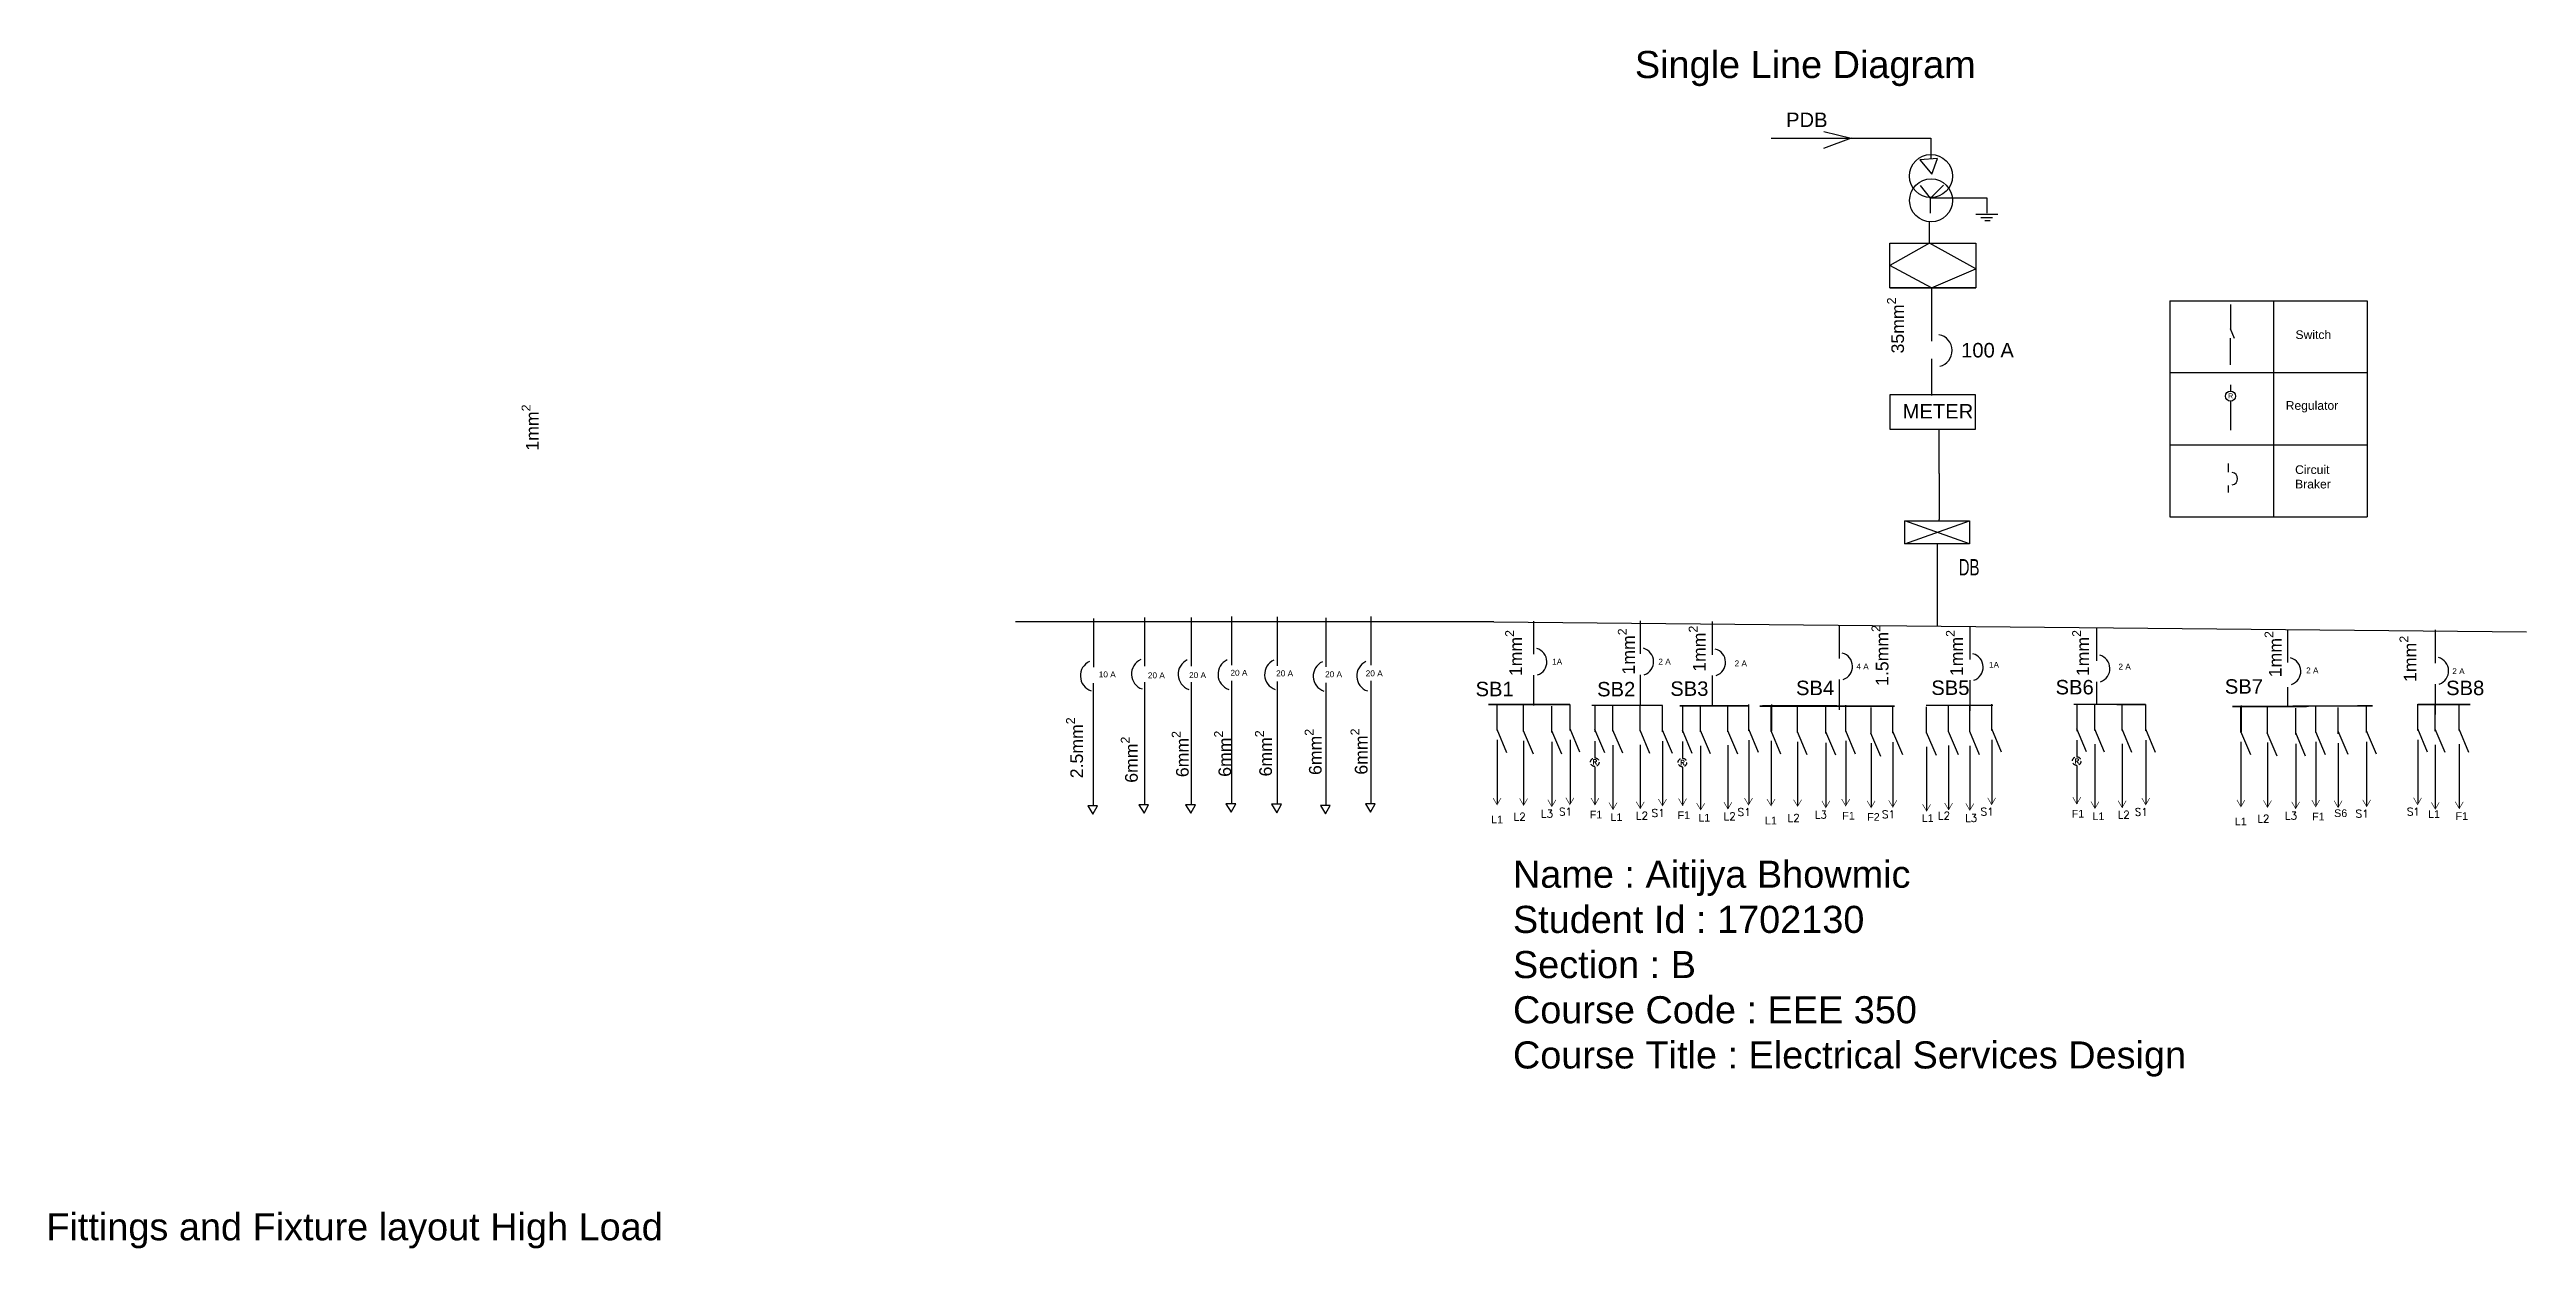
# Model space of a CAD drawing. Header units: inches. Extents: x 2254 to 46109, y 12082 to 26783.
# Drawn here: x 43738 to 45110, y 26119 to 26783 of the extents above; entities that cross this region are included whole.
import ezdxf

# ---------------------------------------------------------------- set-up
doc = ezdxf.new("R2010")
doc.units = ezdxf.units.IN
doc.header["$LTSCALE"] = 5
doc.header["$MEASUREMENT"] = 0
doc.linetypes.add('DASHED', pattern=[0.75, 0.5, -0.25])
for name, color, linetype in [('Layer1', 7, 'Continuous'), ('SYM', 1, 'Continuous'), ('TEXT-E', 4, 'Continuous'), ('WIRE', 4, 'DASHED'), ('WIRING', 7, 'Continuous')]:
    doc.layers.add(name, color=color, linetype=linetype)
doc.layers.add('wall', color=7, linetype='Continuous', lineweight=40)
doc.styles.add('Arial Narrow(Sumon)', font='ARIALN.TTF', dxfattribs={"width": 0.8})
doc.styles.add('RS', font='romans.shx')
doc.styles.get("Standard").update_dxf_attribs({"font": 'arial.ttf'})

msp = doc.modelspace()

# ---------------------------------------------------------------- linework, layer by layer
at = {"color": 0, "lineweight": -2}
for p, q in [((44691.4, 26733.8), (44779.9, 26733.8)), ((44735.7, 26733.8), (44720.5, 26728.2)), ((44720.6, 26737.5), (44735.7, 26733.8)), ((44779.9, 26733.8), (44779.9, 26722.2)), ((44783.6, 26722.5), (44773.8, 26721.8)), ((44773.8, 26721.9), (44780.3, 26713.9)), ((44780.3, 26713.9), (44783.6, 26722.5)), ((44773.9, 26707.7), (44779.4, 26700.6)), ((44779.3, 26700.8), (44810.9, 26700.8)), ((44786.9, 26707.9), (44779.4, 26700.5)), ((44779.4, 26700.5), (44779.4, 26692.3)), ((44810.9, 26700.8), (44810.9, 26692.3)), ((44779.1, 26675.8), (44779.1, 26687.5)), ((44804.8, 26691.8), (44816.9, 26691.8)), ((44807.6, 26689.9), (44814, 26689.9)), ((44809.8, 26688.3), (44812.7, 26688.3)), ((44780.2, 26651.1), (44780.2, 26651.1)), ((44780.2, 26651.1), (44780.2, 26632.1)), ((44780.2, 26632.1), (44780.2, 26621.5)), ((44784.4, 26548.3), (44784.4, 26572.6)), ((44784.4, 26540.3), (44784.4, 26533.4)), ((44944.4, 26541.7), (44944.4, 26537.8)), ((44784.4, 26522), (44784.4, 26522.8)), ((44783.3, 26509.4), (44783.3, 26463.7)), ((44538, 26466.1), (44273.1, 26466.1)), ((44316.2, 26468), (44316.2, 26441.1)), ((44344.5, 26468.6), (44344.5, 26441.6)), ((44370.3, 26468.6), (44370.3, 26441.6)), ((44392.7, 26469.2), (44392.7, 26442.2)), ((44417.9, 26468.9), (44417.9, 26441.9)), ((44445, 26468.3), (44445, 26441.3)), ((44469.8, 26469.2), (44469.8, 26442.2)), ((44316.1, 26432.3), (44316.1, 26364.3)), ((44344.5, 26432.8), (44344.5, 26364.8)), ((44370.3, 26432.8), (44370.3, 26364.8)), ((44392.7, 26433.5), (44392.7, 26365.4)), ((44417.9, 26433.1), (44417.9, 26365.1)), ((44444.9, 26432.5), (44444.9, 26364.5)), ((44469.8, 26433.5), (44469.8, 26365.4)), ((44871.6, 26432.9), (44871.6, 26420.6)), ((44977.2, 26430), (44977.2, 26419.7)), ((44313.1, 26364.4), (44315.9, 26359.7)), ((44318.5, 26364.4), (44313.1, 26364.4)), ((44315.9, 26359.7), (44318.5, 26364.4)), ((44341.4, 26364.9), (44344.3, 26360.2)), ((44346.8, 26364.9), (44341.4, 26364.9)), ((44344.3, 26360.2), (44346.8, 26364.9)), ((44367.2, 26364.9), (44370.1, 26360.2)), ((44372.7, 26364.9), (44367.2, 26364.9)), ((44370.1, 26360.2), (44372.7, 26364.9)), ((44389.6, 26365.5), (44392.5, 26360.8)), ((44395.1, 26365.5), (44389.6, 26365.5)), ((44392.5, 26360.8), (44395.1, 26365.5)), ((44414.8, 26365.2), (44417.7, 26360.5)), ((44420.3, 26365.2), (44414.8, 26365.2)), ((44417.7, 26360.5), (44420.3, 26365.2)), ((44441.9, 26364.6), (44444.7, 26359.9)), ((44447.3, 26364.6), (44441.9, 26364.6)), ((44444.7, 26359.9), (44447.3, 26364.6)), ((44466.8, 26365.5), (44469.6, 26360.8)), ((44472.2, 26365.5), (44466.8, 26365.5)), ((44469.6, 26360.8), (44472.2, 26365.5))]:
    msp.add_line(p, q, dxfattribs=at)
at = {"color": 0, "lineweight": -2, "ltscale": 5}
for p, q in [((44945.7, 26641.8), (44945.7, 26628.3)), ((44945.6, 26623.2), (44945.6, 26608.4)), ((44947.9, 26622.9), (44945.7, 26628.3)), ((44945.7, 26597.3), (44945.7, 26593.9)), ((44945.7, 26588.3), (44945.7, 26572.3)), ((44545.2, 26393.6), (44539.7, 26406.5)), ((44559.8, 26393), (44554.3, 26405.9)), ((44575.5, 26392.9), (44570.1, 26405.8)), ((44585.5, 26394), (44580.1, 26406.9)), ((44599.3, 26393.6), (44593.9, 26406.5)), ((44609.3, 26393.4), (44603.8, 26406.3)), ((44624.3, 26393.3), (44618.9, 26406.2)), ((44636.8, 26393.3), (44631.3, 26406.2)), ((44647.8, 26393.3), (44642.4, 26406.2)), ((44657.8, 26393.1), (44652.4, 26406)), ((44672.9, 26393), (44667.4, 26405.9)), ((44684.4, 26393.9), (44679, 26406.7)), ((44696.8, 26393), (44691.4, 26405.9)), ((44711.4, 26392.5), (44706, 26405.3)), ((44727.2, 26392.3), (44721.7, 26405.2)), ((44738.2, 26393), (44732.8, 26405.9)), ((44752.1, 26391.7), (44746.7, 26404.6)), ((44764.3, 26392.6), (44758.8, 26405.5)), ((44782.9, 26392.2), (44777.5, 26405)), ((44795.1, 26392.6), (44789.7, 26405.5)), ((44806.8, 26392.6), (44801.4, 26405.5)), ((44819, 26394.1), (44813.6, 26407)), ((44866.1, 26394.2), (44860.6, 26407)), ((44876, 26394), (44870.6, 26406.8)), ((44891.1, 26393.8), (44885.7, 26406.7)), ((44904.3, 26393.9), (44898.8, 26406.8)), ((44956.9, 26392.5), (44951.5, 26405.4)), ((44971.6, 26391.9), (44966.1, 26404.8)), ((44987.3, 26391.8), (44981.9, 26404.7)), ((44998.3, 26392.5), (44992.9, 26405.3)), ((45010.8, 26392.7), (45005.3, 26405.6)), ((45026.6, 26393), (45021.1, 26405.8)), ((45054.8, 26394), (45049.4, 26406.9)), ((45064.5, 26393.9), (45059, 26406.8)), ((45077.7, 26393.8), (45072.3, 26406.7))]:
    msp.add_line(p, q, dxfattribs=at)
at = {"color": 0, "lineweight": -2}
msp.add_lwpolyline([(44757.3, 26592), (44804.4, 26592), (44804.4, 26572.6), (44757.3, 26572.6)], close=True, dxfattribs=at)
for centre, radius in [((44779.9, 26712.9), 11.9), ((44780, 26699.4), 11.9), ((44945.7, 26591.1), 2.8)]:
    msp.add_circle(centre, radius, dxfattribs=at)
for centre, radius, start, end in [((44782.7, 26616.3), 8.94, 283.1649, 79.4131), ((44946.2, 26545.4), 3.42, 279.1227, 80.8135), ((44317.8, 26436.3), 8.78, 114.7725, 250.9338), ((44346.1, 26437.3), 8.78, 114.7725, 250.9338), ((44371.9, 26437.1), 8.78, 114.7725, 250.9338), ((44394, 26437.1), 8.78, 114.7725, 250.9338), ((44419.8, 26437), 8.78, 114.7725, 250.9338), ((44446.7, 26436.1), 8.78, 114.7725, 250.9338), ((44470.8, 26436.2), 8.78, 114.7725, 250.9338)]:
    msp.add_arc(centre, radius, start, end, dxfattribs=at)
at = {"layer": 'Layer1', "color": 0, "lineweight": -2}
for p, q in [((44912.1, 26643.9), (45021.3, 26643.9)), ((44912.1, 26643.9), (44912.1, 26524.3)), ((44969.6, 26643.9), (44969.6, 26524.3)), ((45021.3, 26643.9), (45021.3, 26524.3)), ((44912.1, 26604.1), (45021.3, 26604.1)), ((44912.1, 26564.2), (45021.3, 26564.2)), ((44944.4, 26553.8), (44944.4, 26549)), ((44912.1, 26524.3), (45021.3, 26524.3))]:
    msp.add_line(p, q, dxfattribs=at)
at = {"layer": 'SYM', "color": 0, "lineweight": -2}
for p, q in [((44539.7, 26406), (44539.7, 26420.6)), ((44554.4, 26405.5), (44554.4, 26420.1)), ((44570.1, 26404.9), (44570.1, 26419.5)), ((44580.1, 26406), (44580.1, 26420.5)), ((44594.1, 26405.2), (44594.1, 26419.8)), ((44603.8, 26405.6), (44603.8, 26420.1)), ((44618.9, 26405.6), (44618.9, 26420.1)), ((44631.3, 26405.3), (44631.3, 26419.9)), ((44642.6, 26404.9), (44642.6, 26419.5)), ((44652.4, 26405.3), (44652.4, 26419.9)), ((44667.4, 26405.3), (44667.4, 26419.9)), ((44679, 26405.8), (44679, 26420.4)), ((44691.4, 26405.4), (44691.4, 26420)), ((44691.8, 26405.8), (44691.8, 26420.4)), ((44706, 26404.9), (44706, 26419.5)), ((44721.7, 26404.3), (44721.7, 26418.9)), ((44732.8, 26405.4), (44732.8, 26420)), ((44746.8, 26404.1), (44746.8, 26418.7)), ((44758.8, 26404.6), (44758.8, 26419.2)), ((44777.5, 26404.6), (44777.5, 26419.2)), ((44789.7, 26405.3), (44789.7, 26419.9)), ((44801.4, 26405.2), (44801.4, 26419.8)), ((44813.6, 26406), (44813.6, 26420.6)), ((44860.8, 26405.7), (44860.8, 26420.3)), ((44870.6, 26406.1), (44870.6, 26420.7)), ((44885.7, 26406.1), (44885.7, 26420.7)), ((44898.8, 26405.9), (44898.8, 26420.4)), ((44951.5, 26404.9), (44951.5, 26419.5)), ((44951.9, 26405.3), (44951.9, 26419.9)), ((44966.2, 26404.4), (44966.2, 26419)), ((44981.9, 26403.8), (44981.9, 26418.4)), ((44992.9, 26404.9), (44992.9, 26419.5)), ((45005.3, 26404.2), (45005.3, 26418.8)), ((45021.1, 26404.9), (45021.1, 26419.5)), ((45049.4, 26406), (45049.4, 26420.6)), ((45059, 26405.7), (45059, 26420.3)), ((45072.3, 26406.1), (45072.3, 26420.6)), ((44539.7, 26400.9), (44539.7, 26365.6)), ((44554.4, 26400.4), (44554.4, 26365.1)), ((44570.1, 26399.8), (44570.1, 26364.5)), ((44580.1, 26400.8), (44580.1, 26365.6)), ((44593.9, 26400.2), (44593.9, 26390.8)), ((44603.8, 26397.9), (44603.8, 26362.6)), ((44618.9, 26398.1), (44618.9, 26362.9)), ((44631.3, 26400.2), (44631.3, 26364.9)), ((44642.4, 26399.9), (44642.4, 26390.5)), ((44652.4, 26397.6), (44652.4, 26362.4)), ((44667.4, 26397.9), (44667.4, 26362.6)), ((44679, 26400.7), (44679, 26365.4)), ((44691.4, 26400.3), (44691.4, 26365.1)), ((44706, 26399.8), (44706, 26364.5)), ((44721.7, 26399.2), (44721.7, 26363.9)), ((44732.8, 26400.3), (44732.8, 26365)), ((44746.8, 26399), (44746.8, 26363.8)), ((44758.8, 26399.5), (44758.8, 26364.2)), ((44777.5, 26397), (44777.5, 26361.7)), ((44789.7, 26397.7), (44789.7, 26362.4)), ((44801.4, 26397.6), (44801.4, 26362.3)), ((44813.6, 26400.9), (44813.6, 26365.6)), ((44860.6, 26400.7), (44860.6, 26391.3)), ((44870.6, 26398.5), (44870.6, 26363.2)), ((44885.7, 26398.7), (44885.7, 26363.4)), ((44898.8, 26400.7), (44898.8, 26365.5)), ((44951.5, 26399.8), (44951.5, 26364.5)), ((44966.2, 26399.3), (44966.2, 26364)), ((44981.9, 26398.7), (44981.9, 26363.4)), ((44992.9, 26399.8), (44992.9, 26364.5)), ((45005.3, 26399.1), (45005.3, 26363.9)), ((45021.1, 26399.8), (45021.1, 26364.5)), ((45049.4, 26400.9), (45049.4, 26365.6)), ((45059, 26398.1), (45059, 26362.8)), ((45072.3, 26398.4), (45072.3, 26363.1)), ((44593.9, 26386), (44593.9, 26364.9)), ((44642.4, 26385.7), (44642.4, 26364.6)), ((44860.6, 26386.6), (44860.6, 26365.4))]:
    msp.add_line(p, q, dxfattribs=at)
at = {"layer": 'SYM', "color": 0, "lineweight": -2, "const_width": 0.784}
for points in [[(44534.9, 26420.4), (44580.1, 26420.4)], [(44592.1, 26420), (44631.3, 26419.9)], [(44640.7, 26419.7), (44679, 26419.7)], [(44685.1, 26419.5), (44759.8, 26419.5)], [(44686.6, 26419.8), (44727.8, 26419.8)], [(44777.1, 26419.9), (44814.2, 26419.9)], [(44858.9, 26420.5), (44898.8, 26420.4)], [(44858.9, 26420.5), (44889, 26420.5)], [(44946.7, 26419.3), (45024.5, 26419.7)], [(44946.7, 26419.3), (44987.9, 26419.3)], [(45049.3, 26420.4), (45078.5, 26420.4)]]:
    msp.add_lwpolyline(points, dxfattribs=at)
at = {"layer": 'SYM', "color": 0, "lineweight": -2}
for points in [[(44537.5, 26368.7, 0.336, 0.336, 0), (44539.7, 26364.9, 0.336, 0.336, 0), (44541.9, 26368.7, 0.336, 0.336, 0)], [(44552.2, 26368.4, 0.336, 0.336, 0), (44554.4, 26364.6, 0.336, 0.336, 0), (44556.6, 26368.4, 0.336, 0.336, 0)], [(44577.8, 26368.8, 0.336, 0.336, 0), (44580, 26365, 0.336, 0.336, 0), (44582.3, 26368.8, 0.336, 0.336, 0)], [(44591.7, 26368.7, 0.336, 0.336, 0), (44593.9, 26364.9, 0.336, 0.336, 0), (44596.1, 26368.7, 0.336, 0.336, 0)], [(44676.7, 26368.6, 0.336, 0.336, 0), (44678.9, 26364.8, 0.336, 0.336, 0), (44681.1, 26368.6, 0.336, 0.336, 0)], [(44811.3, 26368.8, 0.336, 0.336, 0), (44813.5, 26365, 0.336, 0.336, 0), (44815.7, 26368.8, 0.336, 0.336, 0)], [(44858.4, 26369.2, 0.336, 0.336, 0), (44860.6, 26365.4, 0.336, 0.336, 0), (44862.9, 26369.2, 0.336, 0.336, 0)], [(44896.6, 26368.7, 0.336, 0.336, 0), (44898.8, 26364.9, 0.336, 0.336, 0), (44901, 26368.7, 0.336, 0.336, 0)], [(45047.1, 26368.8, 0.336, 0.336, 0), (45049.3, 26365, 0.336, 0.336, 0), (45051.5, 26368.8, 0.336, 0.336, 0)], [(44567.8, 26367.7, 0.336, 0.336, 0), (44570, 26363.9, 0.336, 0.336, 0), (44572.3, 26367.7, 0.336, 0.336, 0)], [(44601.7, 26366.1, 0.336, 0.336, 0), (44603.9, 26362.3, 0.336, 0.336, 0), (44606.1, 26366.1, 0.336, 0.336, 0)], [(44616.7, 26366.6, 0.336, 0.336, 0), (44619, 26362.9, 0.336, 0.336, 0), (44621.2, 26366.6, 0.336, 0.336, 0)], [(44629, 26368.1, 0.336, 0.336, 0), (44631.3, 26364.3, 0.336, 0.336, 0), (44633.5, 26368.1, 0.336, 0.336, 0)], [(44640.2, 26368.4, 0.336, 0.336, 0), (44642.4, 26364.6, 0.336, 0.336, 0), (44644.6, 26368.4, 0.336, 0.336, 0)], [(44650.2, 26365.8, 0.336, 0.336, 0), (44652.4, 26362.1, 0.336, 0.336, 0), (44654.7, 26365.8, 0.336, 0.336, 0)], [(44665.3, 26366.4, 0.336, 0.336, 0), (44667.5, 26362.6, 0.336, 0.336, 0), (44669.7, 26366.4, 0.336, 0.336, 0)], [(44689.1, 26368.1, 0.336, 0.336, 0), (44691.4, 26364.4, 0.336, 0.336, 0), (44693.6, 26368.1, 0.336, 0.336, 0)], [(44703.8, 26367.8, 0.336, 0.336, 0), (44706.1, 26364.1, 0.336, 0.336, 0), (44708.3, 26367.8, 0.336, 0.336, 0)], [(44719.5, 26367.1, 0.336, 0.336, 0), (44721.7, 26363.3, 0.336, 0.336, 0), (44723.9, 26367.1, 0.336, 0.336, 0)], [(44730.5, 26368.1, 0.336, 0.336, 0), (44732.7, 26364.3, 0.336, 0.336, 0), (44735, 26368.1, 0.336, 0.336, 0)], [(44744.6, 26367.1, 0.336, 0.336, 0), (44746.8, 26363.3, 0.336, 0.336, 0), (44749, 26367.1, 0.336, 0.336, 0)], [(44756.5, 26367.4, 0.336, 0.336, 0), (44758.8, 26363.6, 0.336, 0.336, 0), (44761, 26367.4, 0.336, 0.336, 0)], [(44775.3, 26365.2, 0.336, 0.336, 0), (44777.5, 26361.4, 0.336, 0.336, 0), (44779.7, 26365.2, 0.336, 0.336, 0)], [(44787.5, 26365.9, 0.336, 0.336, 0), (44789.7, 26362.2, 0.336, 0.336, 0), (44791.9, 26365.9, 0.336, 0.336, 0)], [(44799.2, 26365.7, 0.336, 0.336, 0), (44801.4, 26361.9, 0.336, 0.336, 0), (44803.7, 26365.7, 0.336, 0.336, 0)], [(44868.5, 26366.7, 0.336, 0.336, 0), (44870.7, 26362.9, 0.336, 0.336, 0), (44872.9, 26366.7, 0.336, 0.336, 0)], [(44883.5, 26367.2, 0.336, 0.336, 0), (44885.7, 26363.4, 0.336, 0.336, 0), (44888, 26367.2, 0.336, 0.336, 0)], [(44949.3, 26367.6, 0.336, 0.336, 0), (44951.5, 26363.8, 0.336, 0.336, 0), (44953.7, 26367.6, 0.336, 0.336, 0)], [(44964, 26367.3, 0.336, 0.336, 0), (44966.2, 26363.5, 0.336, 0.336, 0), (44968.4, 26367.3, 0.336, 0.336, 0)], [(44979.6, 26366.6, 0.336, 0.336, 0), (44981.8, 26362.8, 0.336, 0.336, 0), (44984, 26366.6, 0.336, 0.336, 0)], [(44990.7, 26367.6, 0.336, 0.336, 0), (44992.9, 26363.8, 0.336, 0.336, 0), (44995.1, 26367.6, 0.336, 0.336, 0)], [(45003.1, 26367.2, 0.336, 0.336, 0), (45005.3, 26363.4, 0.336, 0.336, 0), (45007.5, 26367.2, 0.336, 0.336, 0)], [(45018.9, 26367.7, 0.336, 0.336, 0), (45021.1, 26363.9, 0.336, 0.336, 0), (45023.3, 26367.7, 0.336, 0.336, 0)], [(45056.9, 26366.3, 0.336, 0.336, 0), (45059.1, 26362.5, 0.336, 0.336, 0), (45061.3, 26366.3, 0.336, 0.336, 0)], [(45070.1, 26366.6, 0.336, 0.336, 0), (45072.4, 26362.8, 0.336, 0.336, 0), (45074.6, 26366.6, 0.336, 0.336, 0)]]:
    msp.add_lwpolyline(points, format="xyseb", dxfattribs=at)
at = {"layer": 'wall', "color": 0, "lineweight": -2}
for p, q in [((44779.1, 26675.8), (44757.2, 26663.4)), ((44804.7, 26661.6), (44779.1, 26675.8)), ((44780.2, 26651.1), (44757.2, 26663.4)), ((44780.2, 26651.1), (44804.7, 26661.6)), ((44757.2, 26651.1), (44804.7, 26651.1)), ((44780.2, 26611.7), (44780.2, 26591.4)), ((44784.4, 26548.3), (44784.4, 26540.3)), ((44784.4, 26533.4), (44784.4, 26522.8)), ((44765.4, 26509.4), (44801.3, 26522)), ((44801.3, 26509.4), (44765.4, 26522)), ((44801.3, 26522), (44801.3, 26509.4)), ((44538, 26466.1), (45109.6, 26460.6)), ((44559.9, 26466.6), (44559.9, 26448.2)), ((44618.9, 26466.8), (44618.9, 26448.4)), ((44658.8, 26466.4), (44658.8, 26447.9)), ((44729.1, 26464.2), (44729.1, 26445.8)), ((44801.4, 26463.8), (44801.4, 26445.4)), ((44871.5, 26463), (44871.5, 26444.5)), ((44977.3, 26462), (44977.3, 26443.6)), ((45059, 26461.7), (45059, 26443.2)), ((44559.8, 26436.7), (44559.8, 26419.8)), ((44618.9, 26436.9), (44618.9, 26420)), ((44658.8, 26436.4), (44658.8, 26419.6)), ((44729, 26434.3), (44729, 26417.4)), ((44801.4, 26433.9), (44801.4, 26417)), ((45059, 26431.7), (45059, 26414.9))]:
    msp.add_line(p, q, dxfattribs=at)
for points in [[(44757.2, 26675.8), (44804.7, 26675.8), (44804.7, 26651.1), (44757.2, 26651.1)], [(44765.4, 26522), (44801.3, 26522), (44801.3, 26509.4), (44765.4, 26509.4)]]:
    msp.add_lwpolyline(points, close=True, dxfattribs=at)
for centre in [(44559.6, 26444), (44618.7, 26444.1), (44658.5, 26443.7), (44728.8, 26441.5), (44801.1, 26441.1), (44871.3, 26440.3), (44977, 26438.8), (45058.8, 26439)]:
    msp.add_arc(centre, 7.68, 289.1157, 74.6658, dxfattribs=at)
at = {"layer": 'WIRE', "color": 0, "lineweight": -2}
for centre in [(44593.8, 26388.5), (44642.3, 26388.3), (44860.6, 26389.1)]:
    msp.add_circle(centre, 2.37, dxfattribs=at)

# ---------------------------------------------------------------- texts
at = {"color": 0, "lineweight": -2, "ltscale": 5}
msp.add_text('R', height=2.8, dxfattribs=at).set_placement((44944.4, 26589.8))
at = {"color": 0, "lineweight": -2, "attachment_point": 1}
for s, width, gutter_width, insert, char_height in [('PDB', 17.582, 1, (44699.7, 26748), 8), ('100 A', 39.776, 1, (44796.6, 26620.5), 8), ('Switch', 1.438, 0.705, (44981.7, 26627.5), 4.8), ('Regulator', 2.847, 0.705, (44976.3, 26588.3), 4.8), ('Circuit Braker', 1.438, 0.705, (44981.5, 26552.8), 4.805), ('10 A', 15.223, 1.64, (44319.2, 26438.7), 3.27), ('20 A', 15.223, 1.64, (44346.4, 26438.2), 3.27), ('20 A', 15.223, 1.64, (44369.2, 26438.3), 3.27), ('20 A', 15.223, 1.64, (44392.1, 26439.6), 3.27), ('20 A', 15.223, 1.64, (44417.4, 26439.3), 3.27), ('20 A', 15.223, 1.64, (44444.5, 26438.8), 3.27), ('20 A', 15.223, 1.64, (44467, 26439.3), 3.27), ('1A', 15.223, 1.64, (44570.2, 26445.7), 3.27), ('2 A', 15.223, 1.64, (44629, 26445.8), 3.27), ('2 A', 15.223, 1.64, (44671.2, 26444.8), 3.27), ('4 A', 15.223, 1.64, (44738.6, 26443.1), 3.27), ('1A', 15.223, 1.64, (44812, 26444), 3.27), ('2 A', 15.223, 1.64, (44883.7, 26443), 3.27), ('2 A', 15.223, 1.64, (44987.6, 26440.9), 3.27), ('2 A', 15.223, 1.64, (45068.5, 26440.5), 3.27)]:
    msp.add_mtext_dynamic_manual_height_columns(s, width=width, gutter_width=gutter_width, heights=[0], dxfattribs=dict(at, insert=insert, char_height=char_height))
at = {"color": 0, "lineweight": -2, "insert": (44764.2, 26586.7), "char_height": 8, "width": 2.553, "attachment_point": 1}
msp.add_mtext('{\\C256;\\c16777215;METER}', dxfattribs=at)
at = {"layer": 'TEXT-E', "color": 0, "lineweight": -2, "style": 'RS'}
for p in [(44592.6, 26387.2), (44641.1, 26386.9), (44859.4, 26387.7)]:
    msp.add_text('R', height=2.72, dxfattribs=at).set_placement(p)
at = {"layer": 'wall', "color": 0, "lineweight": -2, "attachment_point": 1}
for s, width, heights, insert, char_height, style in [('{\\C9;\\c13289671;DB}', 21.286, [0], (44795.3, 26500.9), 9, 'Arial Narrow(Sumon)'), ('L2', 9, [6.5], (44548.9, 26360.4), 4.25, 'RS'), ('L3', 9, [6.5], (44564, 26362.1), 4.25, 'RS'), ('S1', 9, [6.5], (44574, 26363.2), 4.25, 'RS'), ('L2', 9, [6.5], (44616.6, 26361), 4.25, 'RS'), ('S1', 9, [6.5], (44625.2, 26362.5), 4.25, 'RS'), ('L2', 9, [6.5], (44665.1, 26360.7), 4.25, 'RS'), ('S1', 9, [6.5], (44672.8, 26363), 4.25, 'RS'), ('L2', 9, [6.5], (44700.5, 26359.8), 4.25, 'RS'), ('L3', 9, [6.5], (44715.6, 26361.5), 4.25, 'RS'), ('S1', 9, [6.5], (44752.7, 26361.8), 4.25, 'RS'), ('L2', 9, [6.5], (44783.7, 26361.1), 4.25, 'RS'), ('L3', 9, [6.5], (44798.8, 26359.7), 4.25, 'RS'), ('S1', 9, [6.5], (44807.4, 26363.2), 4.25, 'RS'), ('L2', 9, [6.5], (44883.3, 26361.5), 4.25, 'RS'), ('S1', 9, [6.5], (44892.7, 26363.1), 4.25, 'RS'), ('L2', 9, [6.5], (44960.6, 26359.3), 4.25, 'RS'), ('L3', 9, [6.5], (44975.8, 26361), 4.25, 'RS'), ('S1', 9, [6.5], (45015, 26362.1), 4.25, 'RS'), ('S1', 9, [6.5], (45043.3, 26363.2), 4.25, 'RS')]:
    msp.add_mtext_dynamic_manual_height_columns(s, width=width, gutter_width=21.2, heights=heights, dxfattribs=dict(at, insert=insert, char_height=char_height, style=style))
for s, width, gutter_width, insert, char_height in [('SB1', 28, 21.2, (44527.8, 26433), 8), ('SB2', 22, 21.2, (44595.1, 26432.9), 8), ('SB3', 6.5, 21.2, (44635.6, 26433.2), 8), ('SB4', 11, 21.2, (44705.2, 26433.6), 8), ('SB5', 7, 21.2, (44780.1, 26433.7), 8), ('SB6', 7.5, 21.2, (44848.9, 26434), 8), ('SB7', 46.997, 104.5, (44942.6, 26434.4), 8), ('SB8', 23, 21.2, (45065.1, 26433.6), 8), ('L1', 7, 21.2, (44536.4, 26358.9), 4.25), ('F1', 10, 21.2, (44591, 26361.6), 4.25), ('L1', 7, 21.2, (44602.5, 26360.2), 4.25), ('F1', 10, 21.2, (44639.6, 26361.3), 4.25), ('L1', 7, 21.2, (44651.1, 26359.9), 4.25), ('L1', 7, 21.2, (44688, 26358.3), 4.25), ('F1', 10, 21.2, (44730.8, 26361), 4.25), ('F2', 10, 21.2, (44744.6, 26360.3), 4.25), ('L1', 7, 21.2, (44774.8, 26359.7), 4.25), ('F1', 10, 21.2, (44857.8, 26362.1), 4.25), ('L1', 7, 21.2, (44869.3, 26360.7), 4.25), ('L1', 7, 21.2, (44948.1, 26357.8), 4.25), ('F1', 10, 21.2, (44990.9, 26360.5), 4.25), ('S6', 7.5, 21.2, (45003.1, 26362.4), 4.25), ('L1', 9.5, 21.2, (45055.1, 26361.9), 4.25), ('F1', 10, 21.2, (45070.3, 26360.8), 4.25)]:
    msp.add_mtext_dynamic_manual_height_columns(s, width=width, gutter_width=gutter_width, heights=[0], dxfattribs=dict(at, insert=insert, char_height=char_height))
at = {"layer": 'WIRING', "color": 18, "linetype": 'ByBlock', "lineweight": -3, "true_color": 0x000000, "insert": (44616, 26782.1), "char_height": 15, "width": 354.955, "attachment_point": 1}
msp.add_mtext('Single Line Diagram', dxfattribs=at)
at = {"layer": 'WIRING', "color": 18, "linetype": 'ByBlock', "lineweight": -3, "ltscale": 5, "true_color": 0x000000, "char_height": 7, "attachment_point": 1, "rotation": 90}
for s, insert in [('\\A1;35mm{\\H0.7x;\\S2^ ;}', (44755.6, 26614.7)), ('\\A1;1mm{\\H0.7x;\\S2^ ;}', (43999.7, 26560.9)), ('\\A1;1mm{\\H0.7x;\\S2^ ;}', (44544.2, 26436.1)), ('\\A1;1mm{\\H0.7x;\\S2^ ;}', (44606.6, 26437)), ('\\A1;1mm{\\H0.7x;\\S2^ ;}', (44645.8, 26438.5)), ('\\A1;1.5mm{\\H0.7x;\\S2^ ;}', (44747, 26430.7)), ('\\A1;1mm{\\H0.7x;\\S2^ ;}', (44788.2, 26436.1)), ('\\A1;1mm{\\H0.7x;\\S2^ ;}', (44858.1, 26436.1)), ('\\A1;1mm{\\H0.7x;\\S2^ ;}', (44964.6, 26435.5)), ('\\A1;1mm{\\H0.7x;\\S2^ ;}', (45039.3, 26432.9)), ('\\A1;2.5mm{\\H0.7x;\\S2^ ;}', (44301.1, 26379.6)), ('\\A1;6mm{\\H0.7x;\\S2^ ;}', (44331.4, 26377.1)), ('\\A1;6mm{\\H0.7x;\\S2^ ;}', (44359.6, 26380.2)), ('\\A1;6mm{\\H0.7x;\\S2^ ;}', (44383.1, 26380.4)), ('\\A1;6mm{\\H0.7x;\\S2^ ;}', (44405.7, 26380.6)), ('\\A1;6mm{\\H0.7x;\\S2^ ;}', (44433.2, 26381.4)), ('\\A1;6mm{\\H0.7x;\\S2^ ;}', (44458.6, 26381.6))]:
    msp.add_mtext_dynamic_manual_height_columns(s, width=46.124, gutter_width=1, heights=[0], dxfattribs=dict(at, insert=insert))
at = {"layer": 'WIRING', "color": 18, "lineweight": -3, "ltscale": 5, "true_color": 0x000000, "insert": (44548.5, 26334), "char_height": 15, "attachment_point": 1}
msp.add_mtext_dynamic_manual_height_columns('Name : Aitijya Bhowmic\\PStudent Id : 1702130\\PSection : B\\PCourse Code : EEE 350\\PCourse Title : Electrical Services Design', width=25177.33, gutter_width=91.5, heights=[0], dxfattribs=at)
at = {"layer": 'WIRING', "color": 18, "linetype": 'ByBlock', "lineweight": -3, "ltscale": 5, "true_color": 0x000000, "insert": (43736.6, 26138.9), "char_height": 15, "attachment_point": 1}
msp.add_mtext_dynamic_manual_height_columns('Fittings and Fixture layout High Load', width=379.094, gutter_width=1, heights=[0], dxfattribs=at)

doc.saveas('drawing.dxf')
